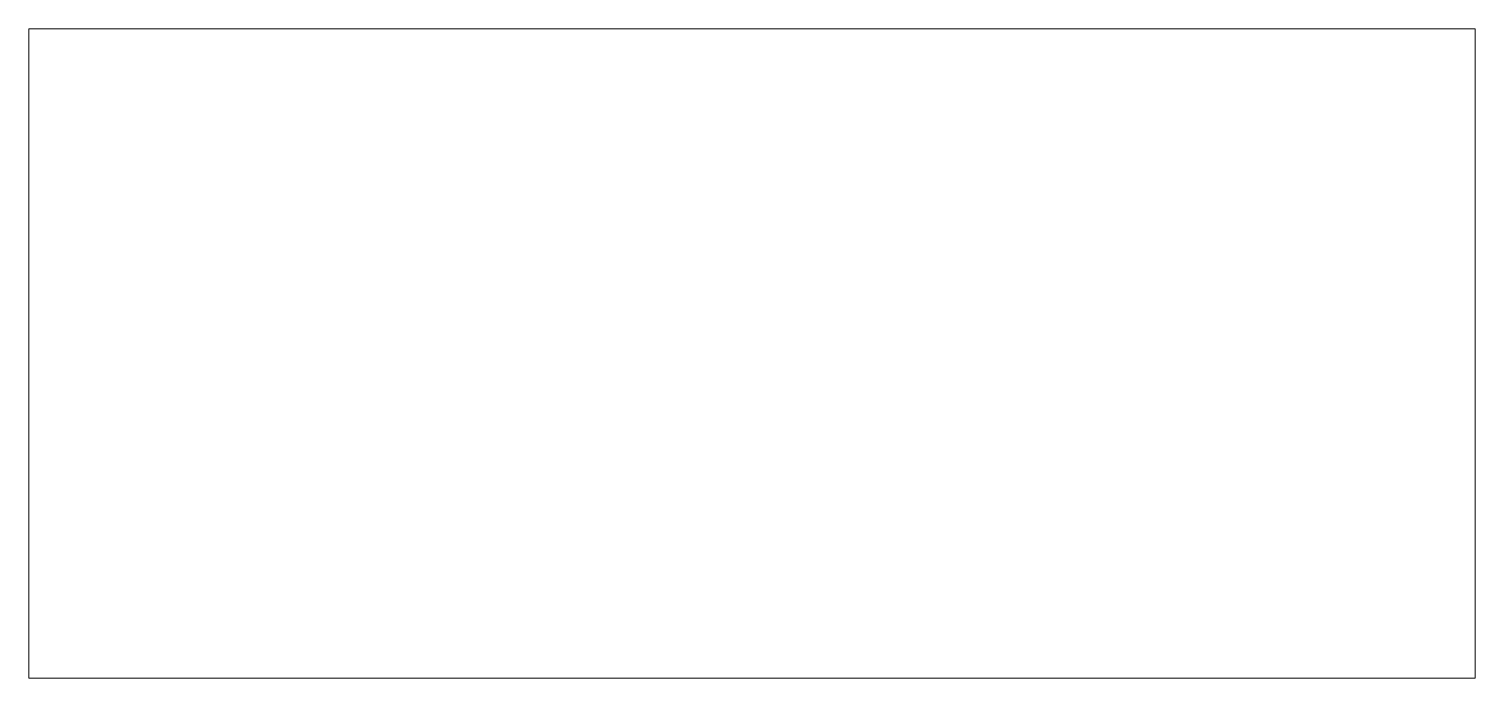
# Model space of a CAD drawing. Header units: millimetres. Extents: x -156 to 584, y 18 to 350.
import ezdxf

# ---------------------------------------------------------------- set-up
doc = ezdxf.new("R2010")
doc.units = ezdxf.units.MM

msp = doc.modelspace()

# ---------------------------------------------------------------- linework, layer by layer
at = {"color": 7, "linetype": 'Continuous', "lineweight": 15}
for p, q in [((-155.58, 18), (-155.58, 350)), ((-155.58, 350), (584.42, 350)), ((584.42, 350), (584.42, 18)), ((584.42, 18), (-155.58, 18))]:
    msp.add_line(p, q, dxfattribs=at)

doc.saveas('drawing.dxf')
